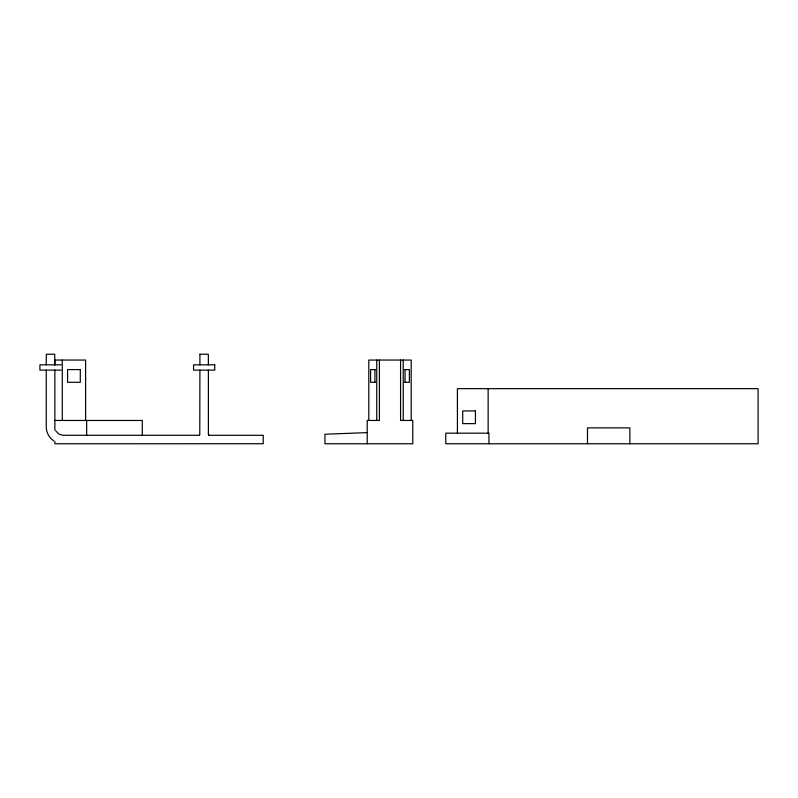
<?xml version="1.0" encoding="UTF-8"?>
<svg xmlns="http://www.w3.org/2000/svg" width="798" height="798" viewBox="0 0 798 798"><rect width="100%" height="100%" fill="white"/><g stroke="black" fill="none" stroke-linecap="round" stroke-linejoin="round"><path stroke-width="1.2" d="M199.779 434.94L199.909 370.122M199.33 435.269L62.962 435.289L58.902 434.112L55.79 430.91M366.93 432.626L324.956 434.232L324.956 443.768L412.775 443.768L412.775 420.456L400.586 420.456L400.586 360.058M199.959 354.232L208.338 354.232L208.388 364.826M61.077 364.826L39.92 364.826L39.9 370.122L61.077 370.122M375.449 369.594L370.601 369.594L370.601 382.312L375.449 382.312M404.536 369.594L409.384 369.594L409.384 382.312L404.536 382.312M54.872 420.456L142.293 420.456L142.293 435.299M209.186 435.299L263.23 435.299L263.23 443.728L54.872 443.768L54.872 441.314M53.745 440.875C49.117 437.813 46.214 432.366 46.254 426.82L46.254 370.122M208.547 434.97L209.166 435.289L208.388 434.561L208.388 370.122M629.881 443.768L629.881 427.878L587.488 427.878L587.488 443.768M488.945 443.768L488.945 433.174L445.763 433.174L445.763 443.768L758.1 443.768L758.1 388.666L457.414 388.666L457.414 433.174M488.147 388.666L488.147 433.174M411.189 420.456L411.189 360.058L368.796 360.058L368.796 420.456M405.045 369.594L405.045 382.312M403.239 360.058L403.239 420.456M379.399 360.058L379.399 420.456L367.21 420.456L367.21 443.768M376.746 360.058L376.746 420.456M374.94 369.594L374.94 382.312M199.909 354.232L199.909 364.826M86.663 420.456L86.663 435.179M85.595 420.456L85.595 360.058L54.872 360.058L54.872 364.985M62.284 360.058L62.284 420.456M54.872 369.923L54.872 430.272M54.733 364.826L54.733 354.232L46.304 354.232L46.254 364.826M214.732 364.826L193.575 364.826L193.555 370.122L214.732 370.122L214.752 364.826M80.299 369.594L67.581 369.594L67.581 382.312L80.299 382.312L80.299 369.594M475.428 410.92L462.71 410.92L462.71 423.638L475.428 423.638L475.428 410.92"/></g></svg>
